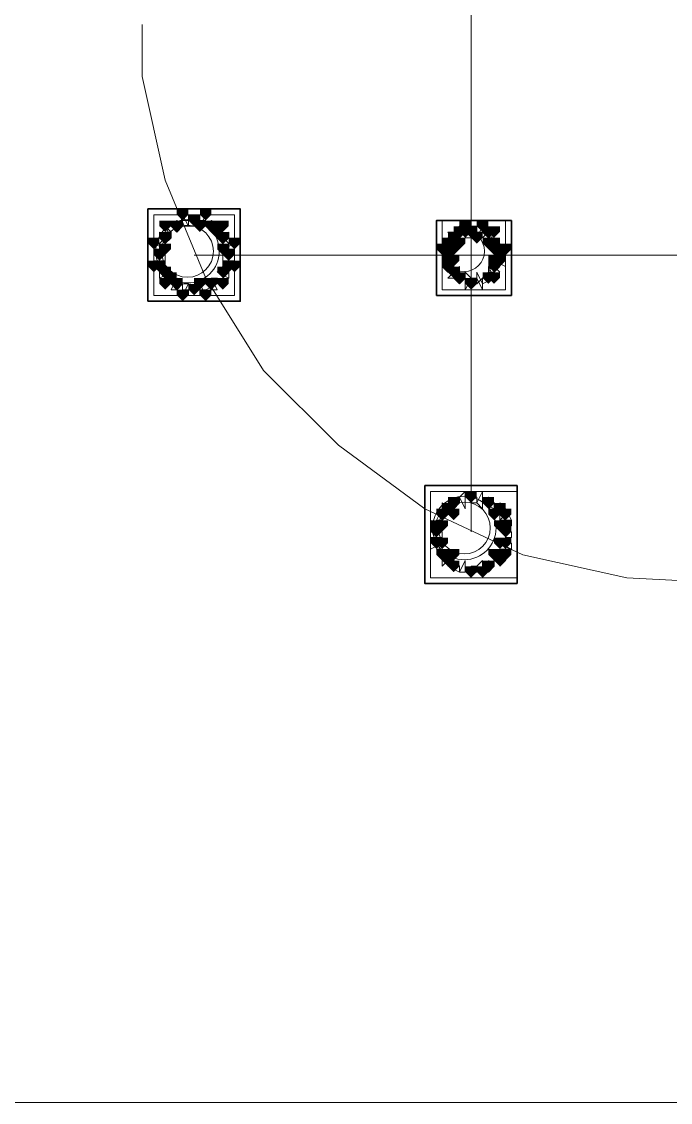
# Model space of a CAD drawing. Header units: millimetres. Extents: x 2315 to 4619, y 1334 to 1897.
# Drawn here: x 3632.75 to 3639.62, y 1530.21 to 1541.67 of the extents above; entities that cross this region are included whole.
import ezdxf

# ---------------------------------------------------------------- set-up
doc = ezdxf.new("R2010")
doc.units = ezdxf.units.MM
for name, color, linetype, true_color in [('PDF_10', 7, 'Continuous', 0x00b85c), ('PDF_AXIS', 7, 'Continuous', 0x00b85c), ('PDF_柱构件', 7, 'Continuous', 0x00b85c), ('PDF_转运站初步方案', 7, 'Continuous', 0x00b85c)]:
    doc.layers.add(name, color=color, linetype=linetype, true_color=true_color)
doc.layers.add('PDF_中心线层', color=1, linetype='Continuous')
doc.layers.add('PDF_粗实线层', color=7, linetype='Continuous')

msp = doc.modelspace()

# ---------------------------------------------------------------- hatches: boundary and pattern name
at = {"layer": 'PDF_10', "transparency": 33554559}
for points in [[(3634.581, 1539.62), (3634.52, 1539.62), (3634.52, 1539.558), (3634.581, 1539.497), (3634.642, 1539.558), (3634.642, 1539.62)], [(3634.581, 1539.62), (3634.52, 1539.62), (3634.52, 1539.558), (3634.581, 1539.497), (3634.642, 1539.558), (3634.642, 1539.62)], [(3634.581, 1539.62), (3634.52, 1539.62), (3634.52, 1539.558), (3634.581, 1539.497), (3634.642, 1539.558), (3634.642, 1539.62)], [(3634.397, 1539.558), (3634.336, 1539.558), (3634.336, 1539.497), (3634.397, 1539.436), (3634.459, 1539.497), (3634.459, 1539.558)], [(3634.397, 1539.558), (3634.336, 1539.558), (3634.336, 1539.497), (3634.397, 1539.436), (3634.459, 1539.497), (3634.459, 1539.558)], [(3634.764, 1539.558), (3634.703, 1539.558), (3634.703, 1539.497), (3634.764, 1539.436), (3634.825, 1539.497), (3634.825, 1539.558)], [(3634.764, 1539.558), (3634.703, 1539.558), (3634.703, 1539.497), (3634.764, 1539.436), (3634.825, 1539.497), (3634.825, 1539.558)], [(3637.39, 1539.497), (3637.329, 1539.497), (3637.329, 1539.436), (3637.39, 1539.375), (3637.452, 1539.436), (3637.452, 1539.497)], [(3637.39, 1539.497), (3637.329, 1539.497), (3637.329, 1539.436), (3637.39, 1539.375), (3637.452, 1539.436), (3637.452, 1539.497)], [(3637.513, 1539.497), (3637.452, 1539.497), (3637.452, 1539.436), (3637.513, 1539.375), (3637.574, 1539.436), (3637.574, 1539.497)], [(3637.513, 1539.497), (3637.452, 1539.497), (3637.452, 1539.436), (3637.513, 1539.375), (3637.574, 1539.436), (3637.574, 1539.497)], [(3637.696, 1539.497), (3637.635, 1539.497), (3637.635, 1539.436), (3637.696, 1539.375), (3637.757, 1539.436), (3637.757, 1539.497)], [(3637.696, 1539.497), (3637.635, 1539.497), (3637.635, 1539.436), (3637.696, 1539.375), (3637.757, 1539.436), (3637.757, 1539.497)], [(3634.275, 1539.436), (3634.214, 1539.436), (3634.214, 1539.375), (3634.275, 1539.314), (3634.336, 1539.375), (3634.336, 1539.436)], [(3634.275, 1539.436), (3634.214, 1539.436), (3634.214, 1539.375), (3634.275, 1539.314), (3634.336, 1539.375), (3634.336, 1539.436)], [(3634.886, 1539.436), (3634.825, 1539.436), (3634.825, 1539.375), (3634.886, 1539.314), (3634.947, 1539.375), (3634.947, 1539.436)], [(3634.886, 1539.436), (3634.825, 1539.436), (3634.825, 1539.375), (3634.886, 1539.314), (3634.947, 1539.375), (3634.947, 1539.436)], [(3637.268, 1539.375), (3637.207, 1539.375), (3637.207, 1539.314), (3637.268, 1539.253), (3637.329, 1539.314), (3637.329, 1539.375)], [(3637.268, 1539.375), (3637.207, 1539.375), (3637.207, 1539.314), (3637.268, 1539.253), (3637.329, 1539.314), (3637.329, 1539.375)], [(3637.757, 1539.375), (3637.696, 1539.375), (3637.696, 1539.314), (3637.757, 1539.253), (3637.818, 1539.314), (3637.818, 1539.375)], [(3637.757, 1539.375), (3637.696, 1539.375), (3637.696, 1539.314), (3637.757, 1539.253), (3637.818, 1539.314), (3637.818, 1539.375)], [(3634.214, 1539.253), (3634.153, 1539.253), (3634.153, 1539.192), (3634.214, 1539.131), (3634.275, 1539.192), (3634.275, 1539.253)], [(3634.214, 1539.253), (3634.153, 1539.253), (3634.153, 1539.192), (3634.214, 1539.131), (3634.275, 1539.192), (3634.275, 1539.253)], [(3634.947, 1539.253), (3634.886, 1539.253), (3634.886, 1539.192), (3634.947, 1539.131), (3635.008, 1539.192), (3635.008, 1539.253)], [(3634.947, 1539.253), (3634.886, 1539.253), (3634.886, 1539.192), (3634.947, 1539.131), (3635.008, 1539.192), (3635.008, 1539.253)], [(3634.947, 1539.253), (3634.886, 1539.253), (3634.886, 1539.192), (3634.947, 1539.131), (3635.008, 1539.192), (3635.008, 1539.253)], [(3637.268, 1539.253), (3637.207, 1539.253), (3637.207, 1539.192), (3637.268, 1539.131), (3637.329, 1539.192), (3637.329, 1539.253)], [(3637.268, 1539.253), (3637.207, 1539.253), (3637.207, 1539.192), (3637.268, 1539.131), (3637.329, 1539.192), (3637.329, 1539.253)], [(3637.818, 1539.253), (3637.757, 1539.253), (3637.757, 1539.192), (3637.818, 1539.131), (3637.879, 1539.192), (3637.879, 1539.253)], [(3637.818, 1539.253), (3637.757, 1539.253), (3637.757, 1539.192), (3637.818, 1539.131), (3637.879, 1539.192), (3637.879, 1539.253)], [(3637.268, 1539.131), (3637.207, 1539.131), (3637.207, 1539.07), (3637.268, 1539.009), (3637.329, 1539.07), (3637.329, 1539.131)], [(3637.268, 1539.131), (3637.207, 1539.131), (3637.207, 1539.07), (3637.268, 1539.009), (3637.329, 1539.07), (3637.329, 1539.131)], [(3637.757, 1539.131), (3637.696, 1539.131), (3637.696, 1539.07), (3637.757, 1539.009), (3637.818, 1539.07), (3637.818, 1539.131)], [(3637.757, 1539.131), (3637.696, 1539.131), (3637.696, 1539.07), (3637.757, 1539.009), (3637.818, 1539.07), (3637.818, 1539.131)], [(3634.275, 1539.07), (3634.214, 1539.07), (3634.214, 1539.009), (3634.275, 1538.948), (3634.336, 1539.009), (3634.336, 1539.07)], [(3634.275, 1539.07), (3634.214, 1539.07), (3634.214, 1539.009), (3634.275, 1538.948), (3634.336, 1539.009), (3634.336, 1539.07)], [(3634.886, 1539.07), (3634.825, 1539.07), (3634.825, 1539.009), (3634.886, 1538.948), (3634.947, 1539.009), (3634.947, 1539.07)], [(3634.886, 1539.07), (3634.825, 1539.07), (3634.825, 1539.009), (3634.886, 1538.948), (3634.947, 1539.009), (3634.947, 1539.07)], [(3634.397, 1538.948), (3634.336, 1538.948), (3634.336, 1538.887), (3634.397, 1538.825), (3634.459, 1538.887), (3634.459, 1538.948)], [(3634.397, 1538.948), (3634.336, 1538.948), (3634.336, 1538.887), (3634.397, 1538.825), (3634.459, 1538.887), (3634.459, 1538.948)], [(3634.764, 1538.948), (3634.703, 1538.948), (3634.703, 1538.887), (3634.764, 1538.825), (3634.825, 1538.887), (3634.825, 1538.948)], [(3634.764, 1538.948), (3634.703, 1538.948), (3634.703, 1538.887), (3634.764, 1538.825), (3634.825, 1538.887), (3634.825, 1538.948)], [(3637.39, 1539.009), (3637.329, 1539.009), (3637.329, 1538.948), (3637.39, 1538.887), (3637.452, 1538.948), (3637.452, 1539.009)], [(3637.39, 1539.009), (3637.329, 1539.009), (3637.329, 1538.948), (3637.39, 1538.887), (3637.452, 1538.948), (3637.452, 1539.009)], [(3637.39, 1539.009), (3637.329, 1539.009), (3637.329, 1538.948), (3637.39, 1538.887), (3637.452, 1538.948), (3637.452, 1539.009)], [(3637.513, 1538.948), (3637.452, 1538.948), (3637.452, 1538.887), (3637.513, 1538.825), (3637.574, 1538.887), (3637.574, 1538.948)], [(3637.513, 1538.948), (3637.452, 1538.948), (3637.452, 1538.887), (3637.513, 1538.825), (3637.574, 1538.887), (3637.574, 1538.948)], [(3637.696, 1539.009), (3637.635, 1539.009), (3637.635, 1538.948), (3637.696, 1538.887), (3637.757, 1538.948), (3637.757, 1539.009)], [(3637.696, 1539.009), (3637.635, 1539.009), (3637.635, 1538.948), (3637.696, 1538.887), (3637.757, 1538.948), (3637.757, 1539.009)], [(3634.581, 1538.887), (3634.52, 1538.887), (3634.52, 1538.825), (3634.581, 1538.764), (3634.642, 1538.825), (3634.642, 1538.887)], [(3634.581, 1538.887), (3634.52, 1538.887), (3634.52, 1538.825), (3634.581, 1538.764), (3634.642, 1538.825), (3634.642, 1538.887)], [(3637.329, 1536.627), (3637.268, 1536.627), (3637.268, 1536.565), (3637.329, 1536.504), (3637.39, 1536.565), (3637.39, 1536.627)], [(3637.329, 1536.627), (3637.268, 1536.627), (3637.268, 1536.565), (3637.329, 1536.504), (3637.39, 1536.565), (3637.39, 1536.627)], [(3637.513, 1536.688), (3637.452, 1536.688), (3637.452, 1536.627), (3637.513, 1536.565), (3637.574, 1536.627), (3637.574, 1536.688)], [(3637.513, 1536.688), (3637.452, 1536.688), (3637.452, 1536.627), (3637.513, 1536.565), (3637.574, 1536.627), (3637.574, 1536.688)], [(3637.696, 1536.627), (3637.635, 1536.627), (3637.635, 1536.565), (3637.696, 1536.504), (3637.757, 1536.565), (3637.757, 1536.627)], [(3637.696, 1536.627), (3637.635, 1536.627), (3637.635, 1536.565), (3637.696, 1536.504), (3637.757, 1536.565), (3637.757, 1536.627)], [(3637.207, 1536.504), (3637.146, 1536.504), (3637.146, 1536.443), (3637.207, 1536.382), (3637.268, 1536.443), (3637.268, 1536.504)], [(3637.207, 1536.504), (3637.146, 1536.504), (3637.146, 1536.443), (3637.207, 1536.382), (3637.268, 1536.443), (3637.268, 1536.504)], [(3637.879, 1536.504), (3637.818, 1536.504), (3637.818, 1536.443), (3637.879, 1536.382), (3637.94, 1536.443), (3637.94, 1536.504)], [(3637.879, 1536.504), (3637.818, 1536.504), (3637.818, 1536.443), (3637.879, 1536.382), (3637.94, 1536.443), (3637.94, 1536.504)], [(3637.146, 1536.321), (3637.085, 1536.321), (3637.085, 1536.26), (3637.146, 1536.199), (3637.207, 1536.26), (3637.207, 1536.321)], [(3637.146, 1536.321), (3637.085, 1536.321), (3637.085, 1536.26), (3637.146, 1536.199), (3637.207, 1536.26), (3637.207, 1536.321)], [(3637.879, 1536.321), (3637.818, 1536.321), (3637.818, 1536.26), (3637.879, 1536.199), (3637.94, 1536.26), (3637.94, 1536.321)], [(3637.879, 1536.321), (3637.818, 1536.321), (3637.818, 1536.26), (3637.879, 1536.199), (3637.94, 1536.26), (3637.94, 1536.321)], [(3637.207, 1536.077), (3637.146, 1536.077), (3637.146, 1536.016), (3637.207, 1535.955), (3637.268, 1536.016), (3637.268, 1536.077)], [(3637.207, 1536.077), (3637.146, 1536.077), (3637.146, 1536.016), (3637.207, 1535.955), (3637.268, 1536.016), (3637.268, 1536.077)], [(3637.879, 1536.077), (3637.818, 1536.077), (3637.818, 1536.016), (3637.879, 1535.955), (3637.94, 1536.016), (3637.94, 1536.077)], [(3637.879, 1536.077), (3637.818, 1536.077), (3637.818, 1536.016), (3637.879, 1535.955), (3637.94, 1536.016), (3637.94, 1536.077)], [(3637.329, 1535.955), (3637.268, 1535.955), (3637.268, 1535.894), (3637.329, 1535.832), (3637.39, 1535.894), (3637.39, 1535.955)], [(3637.329, 1535.955), (3637.268, 1535.955), (3637.268, 1535.894), (3637.329, 1535.832), (3637.39, 1535.894), (3637.39, 1535.955)], [(3637.696, 1535.955), (3637.635, 1535.955), (3637.635, 1535.894), (3637.696, 1535.832), (3637.757, 1535.894), (3637.757, 1535.955)], [(3637.696, 1535.955), (3637.635, 1535.955), (3637.635, 1535.894), (3637.696, 1535.832), (3637.757, 1535.894), (3637.757, 1535.955)], [(3637.513, 1535.894), (3637.452, 1535.894), (3637.452, 1535.832), (3637.513, 1535.771), (3637.574, 1535.832), (3637.574, 1535.894)], [(3637.513, 1535.894), (3637.452, 1535.894), (3637.452, 1535.832), (3637.513, 1535.771), (3637.574, 1535.832), (3637.574, 1535.894)]]:
    msp.add_hatch(color=256, dxfattribs=at).paths.add_polyline_path(points)
at = {"layer": 'PDF_柱构件', "transparency": 33554559}
for points in [[(3634.459, 1539.681), (3634.397, 1539.681), (3634.397, 1539.62), (3634.459, 1539.558), (3634.52, 1539.62), (3634.52, 1539.681)], [(3634.703, 1539.681), (3634.642, 1539.681), (3634.642, 1539.62), (3634.703, 1539.558), (3634.764, 1539.62), (3634.764, 1539.681)], [(3634.275, 1539.558), (3634.214, 1539.558), (3634.214, 1539.497), (3634.275, 1539.436), (3634.336, 1539.497), (3634.336, 1539.558)], [(3634.642, 1539.558), (3634.581, 1539.558), (3634.581, 1539.497), (3634.642, 1539.436), (3634.703, 1539.497), (3634.703, 1539.558)], [(3634.825, 1539.497), (3634.764, 1539.497), (3634.764, 1539.436), (3634.825, 1539.375), (3634.886, 1539.436), (3634.886, 1539.497)], [(3634.886, 1539.558), (3634.825, 1539.558), (3634.825, 1539.497), (3634.886, 1539.436), (3634.947, 1539.497), (3634.947, 1539.558)], [(3637.452, 1539.558), (3637.39, 1539.558), (3637.39, 1539.497), (3637.452, 1539.436), (3637.513, 1539.497), (3637.513, 1539.558)], [(3637.452, 1539.497), (3637.39, 1539.497), (3637.39, 1539.436), (3637.452, 1539.375), (3637.513, 1539.436), (3637.513, 1539.497)], [(3637.635, 1539.558), (3637.574, 1539.558), (3637.574, 1539.497), (3637.635, 1539.436), (3637.696, 1539.497), (3637.696, 1539.558)], [(3637.757, 1539.497), (3637.696, 1539.497), (3637.696, 1539.436), (3637.757, 1539.375), (3637.818, 1539.436), (3637.818, 1539.497)], [(3634.153, 1539.375), (3634.092, 1539.375), (3634.092, 1539.314), (3634.153, 1539.253), (3634.214, 1539.314), (3634.214, 1539.375)], [(3635.008, 1539.375), (3634.947, 1539.375), (3634.947, 1539.314), (3635.008, 1539.253), (3635.069, 1539.314), (3635.069, 1539.375)], [(3637.329, 1539.436), (3637.268, 1539.436), (3637.268, 1539.375), (3637.329, 1539.314), (3637.39, 1539.375), (3637.39, 1539.436)], [(3637.39, 1539.375), (3637.329, 1539.375), (3637.329, 1539.314), (3637.39, 1539.253), (3637.452, 1539.314), (3637.452, 1539.375)], [(3637.574, 1539.436), (3637.513, 1539.436), (3637.513, 1539.375), (3637.574, 1539.314), (3637.635, 1539.375), (3637.635, 1539.436)], [(3637.696, 1539.375), (3637.635, 1539.375), (3637.635, 1539.314), (3637.696, 1539.253), (3637.757, 1539.314), (3637.757, 1539.375)], [(3634.275, 1539.314), (3634.214, 1539.314), (3634.214, 1539.253), (3634.275, 1539.192), (3634.336, 1539.253), (3634.336, 1539.314)], [(3634.886, 1539.314), (3634.825, 1539.314), (3634.825, 1539.253), (3634.886, 1539.192), (3634.947, 1539.253), (3634.947, 1539.314)], [(3637.207, 1539.314), (3637.146, 1539.314), (3637.146, 1539.253), (3637.207, 1539.192), (3637.268, 1539.253), (3637.268, 1539.314)], [(3637.268, 1539.314), (3637.207, 1539.314), (3637.207, 1539.253), (3637.268, 1539.192), (3637.329, 1539.253), (3637.329, 1539.314)], [(3637.329, 1539.314), (3637.268, 1539.314), (3637.268, 1539.253), (3637.329, 1539.192), (3637.39, 1539.253), (3637.39, 1539.314)], [(3637.757, 1539.314), (3637.696, 1539.314), (3637.696, 1539.253), (3637.757, 1539.192), (3637.818, 1539.253), (3637.818, 1539.314)], [(3637.818, 1539.314), (3637.757, 1539.314), (3637.757, 1539.253), (3637.818, 1539.192), (3637.879, 1539.253), (3637.879, 1539.314)], [(3637.879, 1539.314), (3637.818, 1539.314), (3637.818, 1539.253), (3637.879, 1539.192), (3637.94, 1539.253), (3637.94, 1539.314)], [(3634.153, 1539.131), (3634.092, 1539.131), (3634.092, 1539.07), (3634.153, 1539.009), (3634.214, 1539.07), (3634.214, 1539.131)], [(3634.214, 1539.131), (3634.153, 1539.131), (3634.153, 1539.07), (3634.214, 1539.009), (3634.275, 1539.07), (3634.275, 1539.131)], [(3634.947, 1539.131), (3634.886, 1539.131), (3634.886, 1539.07), (3634.947, 1539.009), (3635.008, 1539.07), (3635.008, 1539.131)], [(3635.008, 1539.131), (3634.947, 1539.131), (3634.947, 1539.07), (3635.008, 1539.009), (3635.069, 1539.07), (3635.069, 1539.131)], [(3637.268, 1539.192), (3637.207, 1539.192), (3637.207, 1539.131), (3637.268, 1539.07), (3637.329, 1539.131), (3637.329, 1539.192)], [(3637.329, 1539.192), (3637.268, 1539.192), (3637.268, 1539.131), (3637.329, 1539.07), (3637.39, 1539.131), (3637.39, 1539.192)], [(3637.757, 1539.192), (3637.696, 1539.192), (3637.696, 1539.131), (3637.757, 1539.07), (3637.818, 1539.131), (3637.818, 1539.192)], [(3637.818, 1539.192), (3637.757, 1539.192), (3637.757, 1539.131), (3637.818, 1539.07), (3637.879, 1539.131), (3637.879, 1539.192)], [(3637.329, 1539.07), (3637.268, 1539.07), (3637.268, 1539.009), (3637.329, 1538.948), (3637.39, 1539.009), (3637.39, 1539.07)], [(3634.275, 1538.948), (3634.214, 1538.948), (3634.214, 1538.887), (3634.275, 1538.825), (3634.336, 1538.887), (3634.336, 1538.948)], [(3634.336, 1539.009), (3634.275, 1539.009), (3634.275, 1538.948), (3634.336, 1538.887), (3634.397, 1538.948), (3634.397, 1539.009)], [(3634.642, 1538.948), (3634.581, 1538.948), (3634.581, 1538.887), (3634.642, 1538.825), (3634.703, 1538.887), (3634.703, 1538.948)], [(3634.886, 1538.948), (3634.825, 1538.948), (3634.825, 1538.887), (3634.886, 1538.825), (3634.947, 1538.887), (3634.947, 1538.948)], [(3637.757, 1539.009), (3637.696, 1539.009), (3637.696, 1538.948), (3637.757, 1538.887), (3637.818, 1538.948), (3637.818, 1539.009)], [(3634.459, 1538.825), (3634.397, 1538.825), (3634.397, 1538.764), (3634.459, 1538.703), (3634.52, 1538.764), (3634.52, 1538.825)], [(3634.703, 1538.825), (3634.642, 1538.825), (3634.642, 1538.764), (3634.703, 1538.703), (3634.764, 1538.764), (3634.764, 1538.825)], [(3637.268, 1536.565), (3637.207, 1536.565), (3637.207, 1536.504), (3637.268, 1536.443), (3637.329, 1536.504), (3637.329, 1536.565)], [(3637.329, 1536.504), (3637.268, 1536.504), (3637.268, 1536.443), (3637.329, 1536.382), (3637.39, 1536.443), (3637.39, 1536.504)], [(3637.757, 1536.504), (3637.696, 1536.504), (3637.696, 1536.443), (3637.757, 1536.382), (3637.818, 1536.443), (3637.818, 1536.504)], [(3637.818, 1536.565), (3637.757, 1536.565), (3637.757, 1536.504), (3637.818, 1536.443), (3637.879, 1536.504), (3637.879, 1536.565)], [(3637.146, 1536.382), (3637.085, 1536.382), (3637.085, 1536.321), (3637.146, 1536.26), (3637.207, 1536.321), (3637.207, 1536.382)], [(3637.207, 1536.382), (3637.146, 1536.382), (3637.146, 1536.321), (3637.207, 1536.26), (3637.268, 1536.321), (3637.268, 1536.382)], [(3637.818, 1536.382), (3637.757, 1536.382), (3637.757, 1536.321), (3637.818, 1536.26), (3637.879, 1536.321), (3637.879, 1536.382)], [(3637.879, 1536.382), (3637.818, 1536.382), (3637.818, 1536.321), (3637.879, 1536.26), (3637.94, 1536.321), (3637.94, 1536.382)], [(3637.146, 1536.199), (3637.085, 1536.199), (3637.085, 1536.138), (3637.146, 1536.077), (3637.207, 1536.138), (3637.207, 1536.199)], [(3637.207, 1536.199), (3637.146, 1536.199), (3637.146, 1536.138), (3637.207, 1536.077), (3637.268, 1536.138), (3637.268, 1536.199)], [(3637.818, 1536.199), (3637.757, 1536.199), (3637.757, 1536.138), (3637.818, 1536.077), (3637.879, 1536.138), (3637.879, 1536.199)], [(3637.879, 1536.199), (3637.818, 1536.199), (3637.818, 1536.138), (3637.879, 1536.077), (3637.94, 1536.138), (3637.94, 1536.199)], [(3637.329, 1536.077), (3637.268, 1536.077), (3637.268, 1536.016), (3637.329, 1535.955), (3637.39, 1536.016), (3637.39, 1536.077)], [(3637.757, 1536.077), (3637.696, 1536.077), (3637.696, 1536.016), (3637.757, 1535.955), (3637.818, 1536.016), (3637.818, 1536.077)], [(3637.268, 1536.016), (3637.207, 1536.016), (3637.207, 1535.955), (3637.268, 1535.894), (3637.329, 1535.955), (3637.329, 1536.016)], [(3637.818, 1536.016), (3637.757, 1536.016), (3637.757, 1535.955), (3637.818, 1535.894), (3637.879, 1535.955), (3637.879, 1536.016)], [(3637.635, 1535.894), (3637.574, 1535.894), (3637.574, 1535.832), (3637.635, 1535.771), (3637.696, 1535.832), (3637.696, 1535.894)]]:
    msp.add_hatch(color=256, dxfattribs=at).paths.add_polyline_path(points)
at = {"layer": 'PDF_转运站初步方案', "transparency": 33554559}
for points in [[(3634.581, 1539.62), (3634.52, 1539.62), (3634.52, 1539.558), (3634.581, 1539.497), (3634.642, 1539.558), (3634.642, 1539.62)], [(3634.581, 1539.62), (3634.52, 1539.62), (3634.52, 1539.558), (3634.581, 1539.497), (3634.642, 1539.558), (3634.642, 1539.62)], [(3634.397, 1539.558), (3634.336, 1539.558), (3634.336, 1539.497), (3634.397, 1539.436), (3634.459, 1539.497), (3634.459, 1539.558)], [(3634.397, 1539.558), (3634.336, 1539.558), (3634.336, 1539.497), (3634.397, 1539.436), (3634.459, 1539.497), (3634.459, 1539.558)], [(3634.764, 1539.558), (3634.703, 1539.558), (3634.703, 1539.497), (3634.764, 1539.436), (3634.825, 1539.497), (3634.825, 1539.558)], [(3634.764, 1539.558), (3634.703, 1539.558), (3634.703, 1539.497), (3634.764, 1539.436), (3634.825, 1539.497), (3634.825, 1539.558)], [(3637.39, 1539.497), (3637.329, 1539.497), (3637.329, 1539.436), (3637.39, 1539.375), (3637.452, 1539.436), (3637.452, 1539.497)], [(3637.39, 1539.497), (3637.329, 1539.497), (3637.329, 1539.436), (3637.39, 1539.375), (3637.452, 1539.436), (3637.452, 1539.497)], [(3637.513, 1539.497), (3637.452, 1539.497), (3637.452, 1539.436), (3637.513, 1539.375), (3637.574, 1539.436), (3637.574, 1539.497)], [(3637.513, 1539.497), (3637.452, 1539.497), (3637.452, 1539.436), (3637.513, 1539.375), (3637.574, 1539.436), (3637.574, 1539.497)], [(3637.696, 1539.497), (3637.635, 1539.497), (3637.635, 1539.436), (3637.696, 1539.375), (3637.757, 1539.436), (3637.757, 1539.497)], [(3637.696, 1539.497), (3637.635, 1539.497), (3637.635, 1539.436), (3637.696, 1539.375), (3637.757, 1539.436), (3637.757, 1539.497)], [(3634.275, 1539.436), (3634.214, 1539.436), (3634.214, 1539.375), (3634.275, 1539.314), (3634.336, 1539.375), (3634.336, 1539.436)], [(3634.275, 1539.436), (3634.214, 1539.436), (3634.214, 1539.375), (3634.275, 1539.314), (3634.336, 1539.375), (3634.336, 1539.436)], [(3634.886, 1539.436), (3634.825, 1539.436), (3634.825, 1539.375), (3634.886, 1539.314), (3634.947, 1539.375), (3634.947, 1539.436)], [(3634.886, 1539.436), (3634.825, 1539.436), (3634.825, 1539.375), (3634.886, 1539.314), (3634.947, 1539.375), (3634.947, 1539.436)], [(3637.268, 1539.375), (3637.207, 1539.375), (3637.207, 1539.314), (3637.268, 1539.253), (3637.329, 1539.314), (3637.329, 1539.375)], [(3637.268, 1539.375), (3637.207, 1539.375), (3637.207, 1539.314), (3637.268, 1539.253), (3637.329, 1539.314), (3637.329, 1539.375)], [(3637.757, 1539.375), (3637.696, 1539.375), (3637.696, 1539.314), (3637.757, 1539.253), (3637.818, 1539.314), (3637.818, 1539.375)], [(3637.757, 1539.375), (3637.696, 1539.375), (3637.696, 1539.314), (3637.757, 1539.253), (3637.818, 1539.314), (3637.818, 1539.375)], [(3634.214, 1539.253), (3634.153, 1539.253), (3634.153, 1539.192), (3634.214, 1539.131), (3634.275, 1539.192), (3634.275, 1539.253)], [(3634.214, 1539.253), (3634.153, 1539.253), (3634.153, 1539.192), (3634.214, 1539.131), (3634.275, 1539.192), (3634.275, 1539.253)], [(3634.947, 1539.253), (3634.886, 1539.253), (3634.886, 1539.192), (3634.947, 1539.131), (3635.008, 1539.192), (3635.008, 1539.253)], [(3634.947, 1539.253), (3634.886, 1539.253), (3634.886, 1539.192), (3634.947, 1539.131), (3635.008, 1539.192), (3635.008, 1539.253)], [(3637.268, 1539.253), (3637.207, 1539.253), (3637.207, 1539.192), (3637.268, 1539.131), (3637.329, 1539.192), (3637.329, 1539.253)], [(3637.268, 1539.253), (3637.207, 1539.253), (3637.207, 1539.192), (3637.268, 1539.131), (3637.329, 1539.192), (3637.329, 1539.253)], [(3637.818, 1539.253), (3637.757, 1539.253), (3637.757, 1539.192), (3637.818, 1539.131), (3637.879, 1539.192), (3637.879, 1539.253)], [(3637.818, 1539.253), (3637.757, 1539.253), (3637.757, 1539.192), (3637.818, 1539.131), (3637.879, 1539.192), (3637.879, 1539.253)], [(3637.268, 1539.131), (3637.207, 1539.131), (3637.207, 1539.07), (3637.268, 1539.009), (3637.329, 1539.07), (3637.329, 1539.131)], [(3637.268, 1539.131), (3637.207, 1539.131), (3637.207, 1539.07), (3637.268, 1539.009), (3637.329, 1539.07), (3637.329, 1539.131)], [(3637.757, 1539.131), (3637.696, 1539.131), (3637.696, 1539.07), (3637.757, 1539.009), (3637.818, 1539.07), (3637.818, 1539.131)], [(3637.757, 1539.131), (3637.696, 1539.131), (3637.696, 1539.07), (3637.757, 1539.009), (3637.818, 1539.07), (3637.818, 1539.131)], [(3634.275, 1539.07), (3634.214, 1539.07), (3634.214, 1539.009), (3634.275, 1538.948), (3634.336, 1539.009), (3634.336, 1539.07)], [(3634.275, 1539.07), (3634.214, 1539.07), (3634.214, 1539.009), (3634.275, 1538.948), (3634.336, 1539.009), (3634.336, 1539.07)], [(3634.886, 1539.07), (3634.825, 1539.07), (3634.825, 1539.009), (3634.886, 1538.948), (3634.947, 1539.009), (3634.947, 1539.07)], [(3634.886, 1539.07), (3634.825, 1539.07), (3634.825, 1539.009), (3634.886, 1538.948), (3634.947, 1539.009), (3634.947, 1539.07)], [(3634.397, 1538.948), (3634.336, 1538.948), (3634.336, 1538.887), (3634.397, 1538.825), (3634.459, 1538.887), (3634.459, 1538.948)], [(3634.397, 1538.948), (3634.336, 1538.948), (3634.336, 1538.887), (3634.397, 1538.825), (3634.459, 1538.887), (3634.459, 1538.948)], [(3634.764, 1538.948), (3634.703, 1538.948), (3634.703, 1538.887), (3634.764, 1538.825), (3634.825, 1538.887), (3634.825, 1538.948)], [(3634.764, 1538.948), (3634.703, 1538.948), (3634.703, 1538.887), (3634.764, 1538.825), (3634.825, 1538.887), (3634.825, 1538.948)], [(3637.39, 1539.009), (3637.329, 1539.009), (3637.329, 1538.948), (3637.39, 1538.887), (3637.452, 1538.948), (3637.452, 1539.009)], [(3637.39, 1539.009), (3637.329, 1539.009), (3637.329, 1538.948), (3637.39, 1538.887), (3637.452, 1538.948), (3637.452, 1539.009)], [(3637.513, 1538.948), (3637.452, 1538.948), (3637.452, 1538.887), (3637.513, 1538.825), (3637.574, 1538.887), (3637.574, 1538.948)], [(3637.513, 1538.948), (3637.452, 1538.948), (3637.452, 1538.887), (3637.513, 1538.825), (3637.574, 1538.887), (3637.574, 1538.948)], [(3637.696, 1539.009), (3637.635, 1539.009), (3637.635, 1538.948), (3637.696, 1538.887), (3637.757, 1538.948), (3637.757, 1539.009)], [(3637.696, 1539.009), (3637.635, 1539.009), (3637.635, 1538.948), (3637.696, 1538.887), (3637.757, 1538.948), (3637.757, 1539.009)], [(3634.581, 1538.887), (3634.52, 1538.887), (3634.52, 1538.825), (3634.581, 1538.764), (3634.642, 1538.825), (3634.642, 1538.887)], [(3634.581, 1538.887), (3634.52, 1538.887), (3634.52, 1538.825), (3634.581, 1538.764), (3634.642, 1538.825), (3634.642, 1538.887)], [(3637.329, 1536.627), (3637.268, 1536.627), (3637.268, 1536.565), (3637.329, 1536.504), (3637.39, 1536.565), (3637.39, 1536.627)], [(3637.329, 1536.627), (3637.268, 1536.627), (3637.268, 1536.565), (3637.329, 1536.504), (3637.39, 1536.565), (3637.39, 1536.627)], [(3637.513, 1536.688), (3637.452, 1536.688), (3637.452, 1536.627), (3637.513, 1536.565), (3637.574, 1536.627), (3637.574, 1536.688)], [(3637.513, 1536.688), (3637.452, 1536.688), (3637.452, 1536.627), (3637.513, 1536.565), (3637.574, 1536.627), (3637.574, 1536.688)], [(3637.696, 1536.627), (3637.635, 1536.627), (3637.635, 1536.565), (3637.696, 1536.504), (3637.757, 1536.565), (3637.757, 1536.627)], [(3637.696, 1536.627), (3637.635, 1536.627), (3637.635, 1536.565), (3637.696, 1536.504), (3637.757, 1536.565), (3637.757, 1536.627)], [(3637.207, 1536.504), (3637.146, 1536.504), (3637.146, 1536.443), (3637.207, 1536.382), (3637.268, 1536.443), (3637.268, 1536.504)], [(3637.207, 1536.504), (3637.146, 1536.504), (3637.146, 1536.443), (3637.207, 1536.382), (3637.268, 1536.443), (3637.268, 1536.504)], [(3637.879, 1536.504), (3637.818, 1536.504), (3637.818, 1536.443), (3637.879, 1536.382), (3637.94, 1536.443), (3637.94, 1536.504)], [(3637.879, 1536.504), (3637.818, 1536.504), (3637.818, 1536.443), (3637.879, 1536.382), (3637.94, 1536.443), (3637.94, 1536.504)], [(3637.146, 1536.321), (3637.085, 1536.321), (3637.085, 1536.26), (3637.146, 1536.199), (3637.207, 1536.26), (3637.207, 1536.321)], [(3637.146, 1536.321), (3637.085, 1536.321), (3637.085, 1536.26), (3637.146, 1536.199), (3637.207, 1536.26), (3637.207, 1536.321)], [(3637.879, 1536.321), (3637.818, 1536.321), (3637.818, 1536.26), (3637.879, 1536.199), (3637.94, 1536.26), (3637.94, 1536.321)], [(3637.879, 1536.321), (3637.818, 1536.321), (3637.818, 1536.26), (3637.879, 1536.199), (3637.94, 1536.26), (3637.94, 1536.321)], [(3637.207, 1536.077), (3637.146, 1536.077), (3637.146, 1536.016), (3637.207, 1535.955), (3637.268, 1536.016), (3637.268, 1536.077)], [(3637.207, 1536.077), (3637.146, 1536.077), (3637.146, 1536.016), (3637.207, 1535.955), (3637.268, 1536.016), (3637.268, 1536.077)], [(3637.879, 1536.077), (3637.818, 1536.077), (3637.818, 1536.016), (3637.879, 1535.955), (3637.94, 1536.016), (3637.94, 1536.077)], [(3637.879, 1536.077), (3637.818, 1536.077), (3637.818, 1536.016), (3637.879, 1535.955), (3637.94, 1536.016), (3637.94, 1536.077)], [(3637.329, 1535.955), (3637.268, 1535.955), (3637.268, 1535.894), (3637.329, 1535.832), (3637.39, 1535.894), (3637.39, 1535.955)], [(3637.329, 1535.955), (3637.268, 1535.955), (3637.268, 1535.894), (3637.329, 1535.832), (3637.39, 1535.894), (3637.39, 1535.955)], [(3637.696, 1535.955), (3637.635, 1535.955), (3637.635, 1535.894), (3637.696, 1535.832), (3637.757, 1535.894), (3637.757, 1535.955)], [(3637.696, 1535.955), (3637.635, 1535.955), (3637.635, 1535.894), (3637.696, 1535.832), (3637.757, 1535.894), (3637.757, 1535.955)], [(3637.513, 1535.894), (3637.452, 1535.894), (3637.452, 1535.832), (3637.513, 1535.771), (3637.574, 1535.832), (3637.574, 1535.894)], [(3637.513, 1535.894), (3637.452, 1535.894), (3637.452, 1535.832), (3637.513, 1535.771), (3637.574, 1535.832), (3637.574, 1535.894)]]:
    msp.add_hatch(color=256, dxfattribs=at).paths.add_polyline_path(points)

# ---------------------------------------------------------------- linework, layer by layer
at = {"layer": 'PDF_10', "lineweight": 18}
for points in [[(3634.397, 1539.558), (3634.397, 1539.497), (3634.336, 1539.497)], [(3634.642, 1539.558), (3634.52, 1539.558)], [(3634.825, 1539.497), (3634.703, 1539.497)], [(3634.764, 1539.497), (3634.764, 1539.558)], [(3637.574, 1539.436), (3637.513, 1539.436), (3637.513, 1539.497)], [(3634.214, 1539.375), (3634.275, 1539.375), (3634.214, 1539.314)], [(3634.947, 1539.314), (3634.886, 1539.375), (3634.947, 1539.375)], [(3637.329, 1539.375), (3637.268, 1539.314), (3637.329, 1539.314)], [(3637.452, 1539.436), (3637.39, 1539.375), (3637.39, 1539.436)], [(3637.696, 1539.375), (3637.635, 1539.436)], [(3637.635, 1539.375), (3637.696, 1539.436)], [(3637.757, 1539.314), (3637.818, 1539.314), (3637.757, 1539.375)], [(3634.153, 1539.192), (3634.214, 1539.192), (3634.214, 1539.131)], [(3634.947, 1539.131), (3634.947, 1539.192)], [(3637.207, 1539.192), (3637.268, 1539.192), (3637.268, 1539.131)], [(3637.818, 1539.131), (3637.818, 1539.192), (3637.757, 1539.192)], [(3637.268, 1539.07), (3637.329, 1539.009)], [(3637.329, 1539.07), (3637.268, 1539.009)], [(3637.757, 1539.009), (3637.818, 1539.07)], [(3637.757, 1539.07), (3637.818, 1539.009)], [(3634.275, 1539.009), (3634.214, 1539.009), (3634.275, 1538.948)], [(3634.886, 1538.948), (3634.947, 1539.009), (3634.886, 1539.009)], [(3637.39, 1538.948), (3637.452, 1538.948)], [(3637.513, 1538.948), (3637.513, 1538.887), (3637.574, 1538.887)], [(3637.696, 1538.948), (3637.635, 1538.948), (3637.696, 1538.948)], [(3634.336, 1538.887), (3634.397, 1538.825), (3634.397, 1538.887)], [(3634.52, 1538.825), (3634.642, 1538.825)], [(3634.581, 1538.825), (3634.581, 1538.764)], [(3634.703, 1538.825), (3634.825, 1538.887)], [(3634.764, 1538.887), (3634.764, 1538.825)], [(3637.513, 1536.565), (3637.513, 1536.627), (3637.574, 1536.627)], [(3637.329, 1536.504), (3637.329, 1536.565), (3637.39, 1536.565)], [(3637.696, 1536.565), (3637.757, 1536.565), (3637.696, 1536.504)], [(3637.207, 1536.443), (3637.207, 1536.382), (3637.207, 1536.443)], [(3637.818, 1536.443), (3637.879, 1536.382)], [(3637.818, 1536.382), (3637.879, 1536.443)], [(3637.146, 1536.199), (3637.146, 1536.26), (3637.207, 1536.26)], [(3637.94, 1536.26), (3637.879, 1536.26), (3637.879, 1536.199)], [(3637.207, 1536.016), (3637.207, 1536.077), (3637.207, 1536.016)], [(3637.879, 1536.077), (3637.818, 1536.016)], [(3637.818, 1536.077), (3637.879, 1536.016)], [(3637.39, 1535.894), (3637.329, 1535.894), (3637.329, 1535.955)], [(3637.696, 1535.955), (3637.757, 1535.894), (3637.696, 1535.894)], [(3637.574, 1535.832), (3637.513, 1535.832), (3637.513, 1535.894)]]:
    msp.add_lwpolyline(points, dxfattribs=at)
at = {"layer": 'PDF_AXIS', "lineweight": 18}
for points in [[(3634.153, 1538.764), (3634.153, 1539.62), (3635.008, 1539.62), (3635.008, 1538.764)], [(3637.207, 1538.825), (3637.207, 1539.558), (3637.879, 1539.558), (3637.879, 1538.825)], [(3638.001, 1535.771), (3638.001, 1536.688), (3637.085, 1536.688), (3637.085, 1535.771)]]:
    msp.add_lwpolyline(points, close=True, dxfattribs=at)
at = {"layer": 'PDF_中心线层', "color": 112, "lineweight": 18, "true_color": 0x00b85c}
for points in [[(3637.513, 1547.133), (3637.513, 1536.26)], [(3634.031, 1541.635), (3634.031, 1541.085), (3634.275, 1539.986), (3634.703, 1538.948), (3635.314, 1537.97), (3636.108, 1537.176), (3637.024, 1536.504), (3638.062, 1536.016), (3639.162, 1535.771), (3640.322, 1535.71), (3641.422, 1535.832), (3642.521, 1536.199), (3643.071, 1536.565)], [(3634.581, 1539.192), (3645.514, 1539.192)]]:
    msp.add_lwpolyline(points, dxfattribs=at)
at = {"layer": 'PDF_柱构件', "lineweight": 18}
for points in [[(3634.459, 1539.62), (3634.52, 1539.497), (3634.459, 1539.497)], [(3634.642, 1539.497), (3634.52, 1539.497), (3634.52, 1539.62), (3634.642, 1539.62)], [(3634.703, 1539.62), (3634.642, 1539.497)], [(3634.275, 1539.497), (3634.336, 1539.436), (3634.336, 1539.375)], [(3634.459, 1539.497), (3634.397, 1539.436), (3634.336, 1539.497), (3634.397, 1539.558)], [(3634.764, 1539.436), (3634.703, 1539.497), (3634.764, 1539.558), (3634.825, 1539.497)], [(3634.886, 1539.497), (3634.825, 1539.375), (3634.764, 1539.436)], [(3637.452, 1539.436), (3637.39, 1539.375), (3637.329, 1539.436), (3637.39, 1539.497)], [(3637.452, 1539.497), (3637.513, 1539.375), (3637.452, 1539.375)], [(3637.574, 1539.436), (3637.513, 1539.436), (3637.513, 1539.497), (3637.574, 1539.497)], [(3637.635, 1539.497), (3637.574, 1539.375)], [(3637.696, 1539.375), (3637.635, 1539.436), (3637.635, 1539.497), (3637.757, 1539.436)], [(3634.336, 1539.375), (3634.275, 1539.314), (3634.214, 1539.375), (3634.214, 1539.436)], [(3634.886, 1539.314), (3634.825, 1539.375), (3634.947, 1539.436), (3634.947, 1539.375)], [(3637.329, 1539.314), (3637.329, 1539.253), (3637.207, 1539.314), (3637.268, 1539.375)], [(3637.329, 1539.436), (3637.39, 1539.314), (3637.268, 1539.436)], [(3637.757, 1539.436), (3637.696, 1539.314)], [(3637.757, 1539.253), (3637.696, 1539.314), (3637.757, 1539.375), (3637.818, 1539.314)], [(3634.153, 1539.314), (3634.275, 1539.253)], [(3634.275, 1539.253), (3634.275, 1539.131), (3634.153, 1539.131), (3634.153, 1539.253)], [(3635.008, 1539.314), (3634.886, 1539.253)], [(3634.886, 1539.131), (3634.886, 1539.253), (3635.008, 1539.253), (3635.008, 1539.131)], [(3637.207, 1539.253), (3637.329, 1539.253)], [(3637.329, 1539.253), (3637.329, 1539.131), (3637.207, 1539.131), (3637.207, 1539.253)], [(3637.879, 1539.253), (3637.757, 1539.253)], [(3637.757, 1539.131), (3637.757, 1539.253), (3637.879, 1539.253), (3637.879, 1539.131)], [(3634.153, 1539.07), (3634.275, 1539.131), (3634.275, 1539.07)], [(3635.008, 1539.07), (3634.886, 1539.07), (3634.886, 1539.131)], [(3637.207, 1539.131), (3637.329, 1539.131), (3637.207, 1539.07)], [(3637.329, 1539.131), (3637.329, 1539.009), (3637.268, 1539.009), (3637.207, 1539.07)], [(3637.696, 1539.009), (3637.757, 1539.131), (3637.818, 1539.07), (3637.757, 1539.009)], [(3637.879, 1539.07), (3637.757, 1539.131), (3637.879, 1539.131)], [(3634.275, 1539.07), (3634.336, 1539.009), (3634.214, 1538.948), (3634.214, 1539.009)], [(3634.825, 1539.009), (3634.886, 1539.07), (3634.947, 1539.009), (3634.947, 1538.948)], [(3637.268, 1538.948), (3637.39, 1539.07), (3637.39, 1539.009), (3637.329, 1538.948)], [(3637.757, 1538.948), (3637.696, 1539.009), (3637.696, 1539.07)], [(3634.275, 1538.887), (3634.336, 1538.948)], [(3634.397, 1538.948), (3634.459, 1538.887), (3634.397, 1538.825), (3634.336, 1538.825)], [(3634.703, 1538.887), (3634.764, 1538.948), (3634.825, 1538.825), (3634.764, 1538.825)], [(3634.886, 1538.887), (3634.764, 1538.948), (3634.825, 1538.948)], [(3637.39, 1539.009), (3637.452, 1538.948), (3637.39, 1538.887), (3637.329, 1538.948)], [(3637.513, 1538.948), (3637.574, 1538.948), (3637.574, 1538.887), (3637.513, 1538.887)], [(3637.635, 1538.825), (3637.574, 1538.948), (3637.574, 1539.009), (3637.635, 1538.887)], [(3637.635, 1538.948), (3637.696, 1539.009), (3637.757, 1538.948), (3637.635, 1538.887)], [(3634.459, 1538.764), (3634.459, 1538.887), (3634.52, 1538.887)], [(3634.52, 1538.825), (3634.642, 1538.825), (3634.642, 1538.764), (3634.52, 1538.764)], [(3634.703, 1538.764), (3634.642, 1538.887)], [(3637.329, 1536.504), (3637.39, 1536.565), (3637.39, 1536.627), (3637.268, 1536.565)], [(3637.39, 1536.627), (3637.452, 1536.504), (3637.452, 1536.565), (3637.452, 1536.688)], [(3637.513, 1536.565), (3637.574, 1536.565), (3637.574, 1536.627), (3637.513, 1536.627)], [(3637.635, 1536.688), (3637.574, 1536.565), (3637.635, 1536.504), (3637.635, 1536.627)], [(3637.635, 1536.565), (3637.757, 1536.504), (3637.757, 1536.565), (3637.696, 1536.627)], [(3637.207, 1536.382), (3637.268, 1536.443), (3637.207, 1536.504), (3637.146, 1536.382)], [(3637.207, 1536.504), (3637.329, 1536.443), (3637.207, 1536.565)], [(3637.818, 1536.565), (3637.757, 1536.443), (3637.879, 1536.504)], [(3637.818, 1536.443), (3637.818, 1536.382), (3637.94, 1536.382), (3637.879, 1536.504)], [(3637.085, 1536.321), (3637.207, 1536.321), (3637.085, 1536.382)], [(3637.94, 1536.382), (3637.818, 1536.321), (3637.94, 1536.321)], [(3637.207, 1536.199), (3637.207, 1536.26), (3637.085, 1536.26), (3637.085, 1536.199)], [(3637.879, 1536.26), (3637.879, 1536.199), (3637.94, 1536.199), (3637.94, 1536.26)], [(3637.085, 1536.077), (3637.207, 1536.138), (3637.085, 1536.138)], [(3637.268, 1536.016), (3637.207, 1536.077), (3637.146, 1536.077), (3637.207, 1535.955)], [(3637.94, 1536.138), (3637.818, 1536.138), (3637.94, 1536.077)], [(3637.818, 1536.077), (3637.818, 1536.016), (3637.879, 1535.955), (3637.94, 1536.077)], [(3637.207, 1535.894), (3637.329, 1536.016), (3637.207, 1535.955)], [(3637.39, 1535.894), (3637.329, 1535.955), (3637.268, 1535.894), (3637.39, 1535.832)], [(3637.635, 1535.832), (3637.635, 1535.955), (3637.574, 1535.894)], [(3637.757, 1535.955), (3637.635, 1535.894), (3637.696, 1535.832), (3637.757, 1535.894)], [(3637.879, 1535.955), (3637.757, 1536.016), (3637.818, 1535.894)], [(3637.574, 1535.894), (3637.513, 1535.894), (3637.513, 1535.832), (3637.574, 1535.832)]]:
    msp.add_lwpolyline(points, close=True, dxfattribs=at)
for points in [[(3634.52, 1539.558), (3634.459, 1539.558)], [(3634.703, 1539.558), (3634.642, 1539.558)], [(3634.336, 1539.436), (3634.275, 1539.436)], [(3637.635, 1539.436), (3637.574, 1539.436)], [(3637.757, 1539.375), (3637.696, 1539.375)], [(3634.214, 1539.314), (3634.214, 1539.253)], [(3634.947, 1539.253), (3634.947, 1539.314)], [(3634.275, 1538.948), (3634.336, 1538.887)], [(3634.825, 1538.887), (3634.825, 1538.948)], [(3637.452, 1538.887), (3637.452, 1539.009), (3637.513, 1538.948), (3637.452, 1538.825), (3637.452, 1538.887), (3637.452, 1538.948)], [(3637.574, 1538.887), (3637.635, 1538.948)], [(3637.696, 1539.009), (3637.757, 1539.009)], [(3634.459, 1538.825), (3634.52, 1538.825)], [(3634.642, 1538.825), (3634.703, 1538.825)], [(3637.452, 1536.565), (3637.452, 1536.627)], [(3637.635, 1536.627), (3637.635, 1536.565)], [(3637.452, 1535.894), (3637.452, 1535.832), (3637.452, 1535.894), (3637.452, 1535.955), (3637.39, 1535.832), (3637.452, 1535.832)], [(3637.635, 1535.894), (3637.635, 1535.832)]]:
    msp.add_lwpolyline(points, dxfattribs=at)
at = {"layer": 'PDF_粗实线层', "color": 112, "lineweight": 35, "true_color": 0x00b85c}
for points in [[(3634.092, 1538.703), (3634.092, 1539.681), (3635.069, 1539.681), (3635.069, 1538.703)], [(3637.146, 1538.764), (3637.94, 1538.764), (3637.94, 1539.558), (3637.146, 1539.558)], [(3638.001, 1535.71), (3638.001, 1536.749), (3637.024, 1536.749), (3637.024, 1535.71)]]:
    msp.add_lwpolyline(points, close=True, dxfattribs=at)
at = {"layer": 'PDF_转运站初步方案', "color": 142, "lineweight": 5, "true_color": 0x00a5dd}
msp.add_lwpolyline([(3419.942, 1530.213), (4209.904, 1530.213)], dxfattribs=at)
at = {"layer": 'PDF_转运站初步方案', "lineweight": 18}
for centre, radius in [((3634.51, 1539.232), 0.336), ((3634.51, 1539.232), 0.275), ((3637.442, 1539.232), 0.214), ((3637.442, 1539.232), 0.214), ((3637.442, 1536.3), 0.336), ((3637.442, 1536.3), 0.275)]:
    msp.add_circle(centre, radius, dxfattribs=at)

doc.saveas('drawing.dxf')
